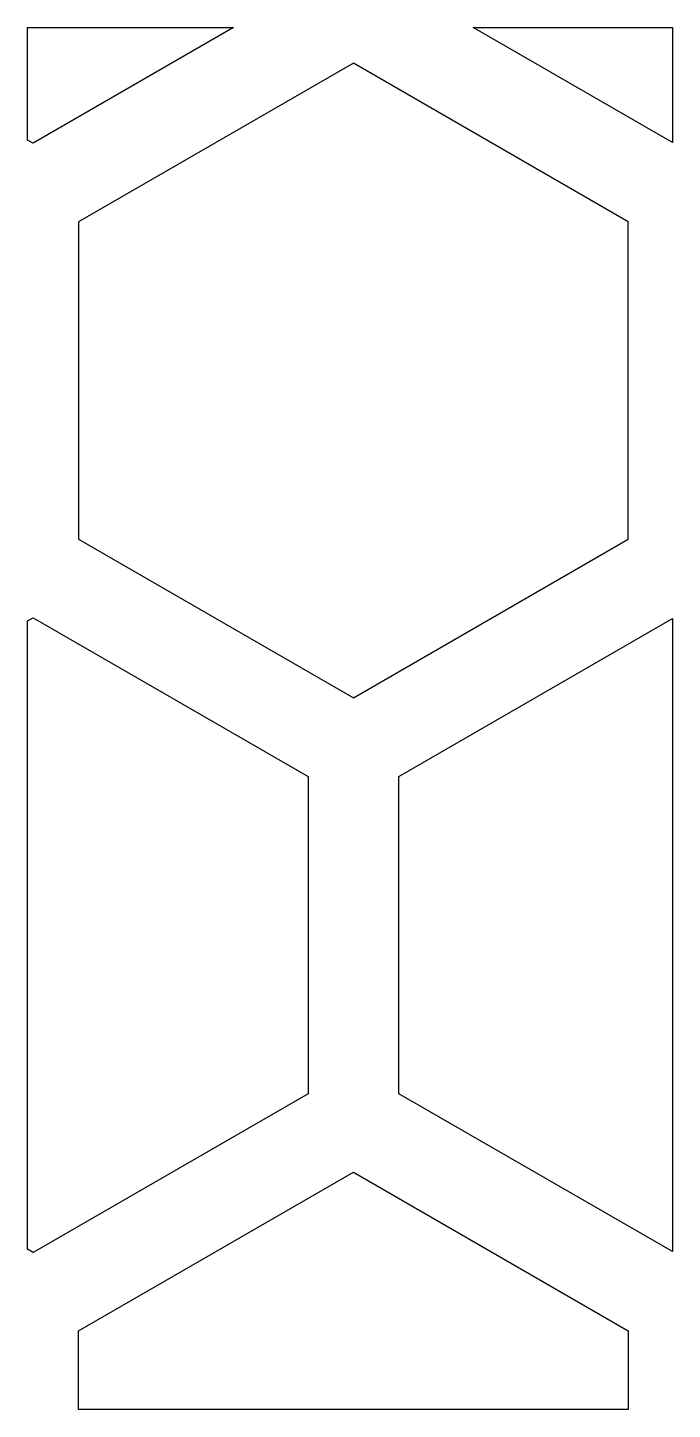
# Model space of a CAD drawing. Header units: millimetres. Extents: x -1.78 to 1.78, y -3.81 to 3.81.
import ezdxf

# ---------------------------------------------------------------- set-up
doc = ezdxf.new("R2010")
doc.units = ezdxf.units.MM

# ---------------------------------------------------------------- blocks, each defined once
blk = doc.blocks.new('HEX')
blk.add_lwpolyline([(1.516, 0.875), (0, 1.75), (-1.516, 0.875), (-1.516, -0.875), (0, -1.75), (1.516, -0.875)], close=True)

msp = doc.modelspace()

# ---------------------------------------------------------------- linework, layer by layer
for points in [[(-0.642, 3.81), (-1.747, 3.172), (-1.778, 3.19), (-1.778, 3.81), (-0.642, 3.81)], [(1.778, 3.81), (1.778, 3.176), (0.679, 3.81), (1.778, 3.81)], [(-1.778, 0.538), (-1.747, 0.556), (-0.231, -0.319), (-0.231, -2.069), (-1.747, -2.944), (-1.778, -2.926), (-1.778, 0.538)], [(1.778, -2.94), (0.269, -2.069), (0.269, -0.319), (1.778, 0.552), (1.778, -2.94)], [(-1.497, -3.81), (-1.497, -3.377), (0.019, -2.502), (1.534, -3.377), (1.534, -3.81), (-1.497, -3.81)]]:
    msp.add_lwpolyline(points, close=True)

# ---------------------------------------------------------------- block references
msp.add_blockref('HEX', (0.019, 1.864))

doc.saveas('drawing.dxf')
